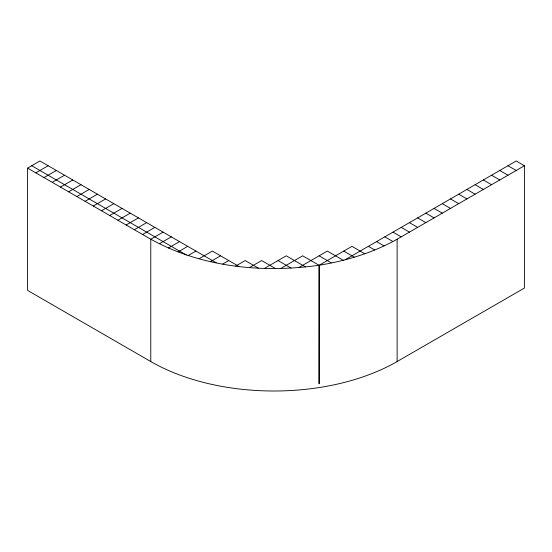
<?xml version="1.0" encoding="UTF-8"?>
<svg xmlns="http://www.w3.org/2000/svg" width="552" height="552" viewBox="0 0 552 552"><rect width="100%" height="100%" fill="white"/><g stroke="black" fill="none" stroke-linecap="round" stroke-linejoin="round"><path stroke-width="0.83" d="M345.2 259.716L516.189 160.998L524.4 165.745L524.4 288.061L397.123 361.546A174.19 100.567 0 0 1 150.772 361.546L27.6 290.428L27.6 168.112L39.916 160.998L216.191 262.773M35.811 172.852L48.127 165.745M44.022 177.592L56.338 170.485M52.233 182.332L64.549 175.225M60.444 187.073L72.76 179.966M68.655 191.82L80.978 184.706M76.866 196.56L89.189 189.446M85.084 201.301L97.4 194.187M93.295 206.041L105.611 198.927M101.506 210.781L113.822 203.667M109.717 215.522L122.033 208.408M117.928 220.262L130.244 213.148M126.139 225.002L138.455 217.895M134.35 229.742L146.666 222.635M142.561 234.483L154.877 227.376M163.088 232.116L150.772 239.223L27.6 168.112M159.521 243.653L171.299 236.856M168.319 248.062L179.517 241.597M178.165 251.857L187.728 246.337M188.142 255.576L195.939 251.077M199.141 258.709L212.361 251.077L238.912 266.409M210.471 261.648L220.572 255.817M222.732 264.056L228.783 260.558M235.711 266.043L245.205 260.558L258.246 268.086M249.407 267.616L261.627 260.558L275.593 268.617M264.594 268.327L286.267 255.817L305.332 266.83M280.864 268.424L302.689 255.817L319.028 265.257C346.235 260.806 373.007 252.768 397.123 239.223L524.4 165.745M298.729 267.589L327.322 251.077L343.247 260.275M507.978 165.745L516.189 170.485M499.767 170.485L507.978 175.225M491.556 175.225L499.767 179.966M483.345 179.966L491.556 184.706M475.134 184.706L483.345 189.446M466.916 189.446L475.134 194.187M458.705 194.187L466.916 198.927M450.494 198.927L458.705 203.667M442.283 203.667L450.494 208.408M434.072 208.408L442.283 213.148M425.861 213.148L434.072 217.895M417.65 217.895L425.861 222.635M409.439 222.635L417.65 227.376M401.228 227.376L409.439 232.116M393.017 232.116L401.228 236.856M384.806 236.856L392.748 241.438M376.595 241.597L383.999 245.868M368.377 246.337L374.649 249.959M364.81 253.754L351.955 246.337L319.27 265.208L319.111 383.826L319.028 265.257C262.193 273.323 201.639 267.216 150.772 239.223L150.772 361.546M343.744 251.077L354.253 257.142M319.111 255.817L331.29 262.855M278.056 260.558L291.001 268.037M31.706 165.745L186.3 254.996M397.123 239.223L397.123 361.546"/></g></svg>
